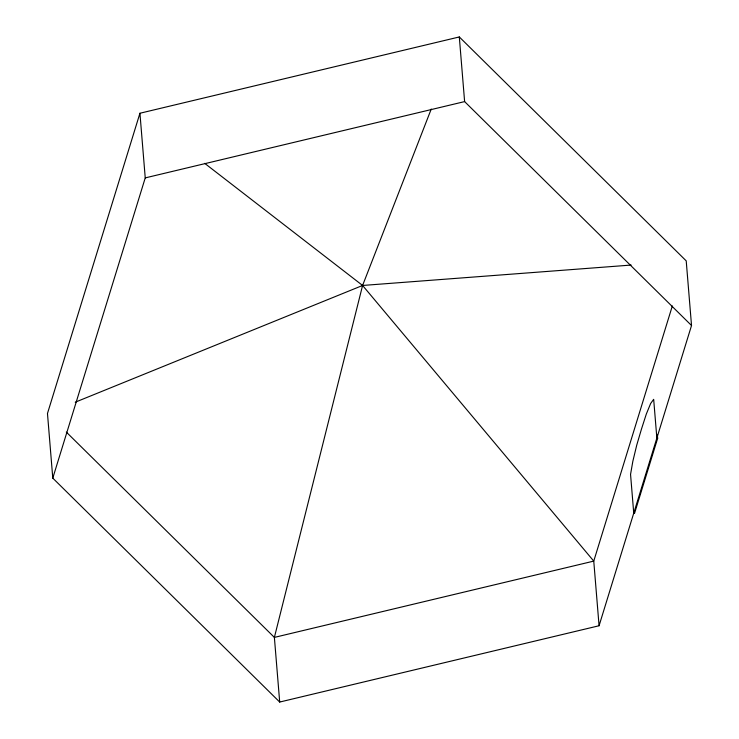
<?xml version="1.0" encoding="UTF-8"?>
<svg xmlns="http://www.w3.org/2000/svg" width="739" height="739" viewBox="0 0 739 739"><rect width="100%" height="100%" fill="white"/><g stroke="black" fill="none" stroke-linecap="round" stroke-linejoin="round"><path stroke-width="1.11" d="M139.93 113.252L47.472 413.48L52.783 478.124L279.693 702.05L599.07 625.748L691.528 325.52L686.217 260.876L459.307 36.95L139.93 113.252L145.241 177.896L52.783 478.124M672.333 305.964L593.759 561.104L599.07 625.748M657.645 438.319L634.533 513.374L633.739 513.162L630.552 474.373L632.852 461.247L636.741 445.127L641.47 429.091L646.292 414.117L650.634 403.522L653.673 399.319L656.86 438.107L657.645 438.319L657.368 434.892M431.253 109.03L362.59 285.466L274.381 637.406L279.693 702.05M75.239 402.201L362.59 285.466L631.134 265.061M145.241 177.896L464.619 101.594L691.528 325.52M204.721 163.365L362.59 285.466L593.759 561.104L274.381 637.406L66.307 432.075M459.307 36.95L464.619 101.594"/></g></svg>
